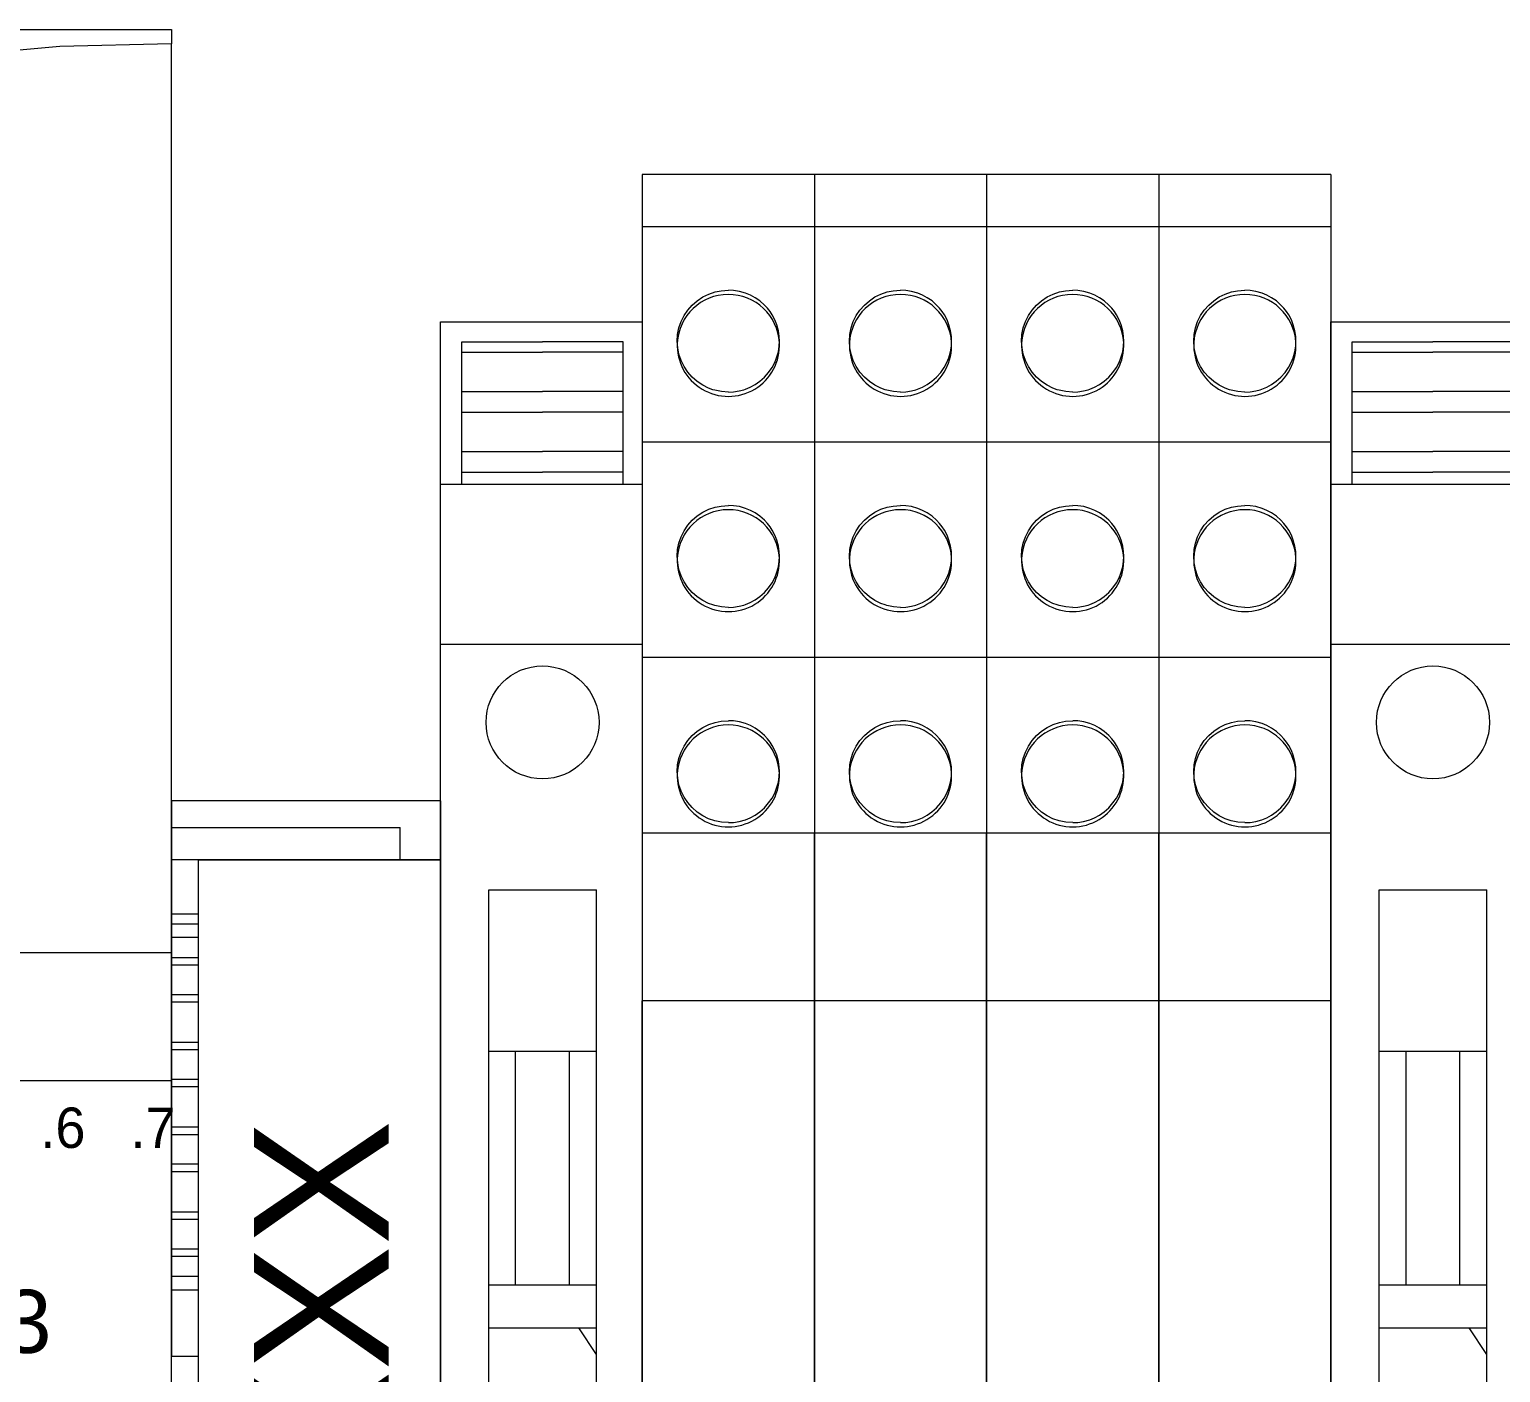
# Model space of a CAD drawing. Header units: millimetres. Extents: x 979 to 3414, y -1029 to 703.
# Drawn here: x 2127.1 to 2181.8, y 423 to 472.9 of the extents above; entities that cross this region are included whole.
import ezdxf
from ezdxf.enums import TextEntityAlignment as Align

# ---------------------------------------------------------------- set-up
doc = ezdxf.new("R2010")
doc.units = ezdxf.units.MM
doc.layers.add('eProC - L2', color=41, linetype='Continuous', lineweight=20)
doc.styles.get("Standard").update_dxf_attribs({"font": 'arial.ttf'})

# ---------------------------------------------------------------- blocks, each defined once
blk = doc.blocks.new('eProC_B1200_41')
at = {"layer": 'eProC - L2'}
for p, q in [((14.5, 0), (65, 0)), ((65, 0), (70, 0)), ((70, 0), (70, -0.145)), ((70, -0.53), (65.846, -0.633)), ((70, -0.145), (70, -0.53)), ((70, -100), (70, -0.53)), ((65.846, -0.633), (61.709, -1.01)), ((0, -34.315), (70, -34.315)), ((70, -39.084), (0, -39.084))]:
    blk.add_line(p, q, dxfattribs=at)
at = {"layer": 'eProC - L2', "insert": (57.629, -40.833), "char_height": 1.501, "width": 32.97259, "attachment_point": 5}
blk.add_mtext('\\pxql;{\\fBahnschrift SemiLight|b0|i0|c0|p34;.0     .1    .2    .3    .4    .5    .6   .7}', dxfattribs=at)
at = {"layer": 'eProC - L2'}
blk.add_attdef('ID', (-0.606, 4.453), '', height=7, dxfattribs=at)
for tag, p in [('SMXXXX', (65.542, -49.192)), ('TIPO', (65.542, -53.09))]:
    blk.add_attdef(tag, text='', height=2.347, dxfattribs=at).set_placement(p, align=Align.RIGHT)
blk = doc.blocks.new('eProC_Z_EK1+I-RE1')
at = {"layer": 'eProC - L2'}
for p, q in [((0, 0), (0, -20.65)), ((10, 0), (0, 0)), ((10, 0), (10, -43)), ((0, -1), (8.5, -1)), ((8.5, -2.2), (8.5, -1)), ((10, -2.2), (0, -2.2)), ((0, -4.2), (1, -4.2)), ((1, -4.591), (0, -4.591)), ((1, -5.091), (0, -5.091)), ((1, -5.838), (0, -5.838)), ((1, -6.114), (0, -6.114)), ((1, -7.214), (0, -7.214)), ((1, -7.489), (0, -7.489)), ((1, -8.989), (0, -8.989)), ((1, -9.265), (0, -9.265)), ((1, -10.365), (0, -10.365)), ((1, -10.64), (0, -10.64)), ((1, -12.14), (0, -12.14)), ((1, -12.416), (0, -12.416)), ((1, -13.516), (0, -13.516)), ((1, -13.791), (0, -13.791)), ((1, -15.291), (0, -15.291)), ((1, -15.567), (0, -15.567)), ((1, -16.667), (0, -16.667)), ((1, -16.942), (0, -16.942)), ((1, -17.691), (0, -17.691)), ((1, -18.191), (0, -18.191)), ((0, -20.65), (1, -20.65)), ((1, -26.45), (1, -20.65)), ((0, -26.45), (0, -43)), ((0, -26.45), (1, -26.45)), ((10, -41), (0, -41)), ((10, -43), (0, -43))]:
    blk.add_line(p, q, dxfattribs=at)
blk.add_lwpolyline([(10, -41), (1, -41), (1, -2.2), (10, -2.2)], close=True, dxfattribs=at)
blk.add_attdef('XXXX.X', text='', height=5, rotation=90, dxfattribs=at).set_placement((8.072, -21.183), align=Align.CENTER)
blk = doc.blocks.new('eProC_Z_BPSN-SI-520')
at = {"layer": 'eProC - L2'}
for p, q in [((0.794, -6.05), (0.794, -0.749)), ((0.794, -0.749), (3.794, -0.749)), ((6.794, -0.749), (3.794, -0.749)), ((6.794, -6.05), (6.794, -0.749)), ((0.794, -1.131), (3.794, -1.131)), ((6.794, -1.131), (3.794, -1.131)), ((0.794, -2.594), (3.794, -2.594)), ((6.794, -2.594), (3.794, -2.594)), ((0.794, -3.358), (3.794, -3.358)), ((6.794, -3.358), (3.794, -3.358)), ((0.794, -4.822), (3.794, -4.822)), ((6.794, -4.822), (3.794, -4.822)), ((0.794, -5.585), (3.794, -5.585)), ((6.794, -5.585), (3.794, -5.585)), ((7.5, -6.05), (0, -6.05)), ((7.5, -11.996), (0, -11.996)), ((1.794, -42.11), (1.794, -21.11)), ((1.794, -21.11), (5.794, -21.11)), ((5.794, -42.11), (5.794, -21.11)), ((1.794, -27.11), (5.794, -27.11)), ((2.794, -35.795), (2.794, -27.11)), ((4.794, -35.795), (4.794, -27.11)), ((1.794, -35.795), (5.794, -35.795)), ((1.794, -37.396), (5.794, -37.396)), ((5.794, -38.389), (5.144, -37.396)), ((1.794, -42.11), (5.794, -42.11)), ((1.794, -59.11), (1.794, -44.11)), ((1.794, -44.11), (5.794, -44.11)), ((5.794, -59.11), (5.794, -44.11)), ((1.794, -59.11), (5.794, -59.11)), ((7.5, -60.072), (0, -60.072)), ((7.5, -61.577), (0, -61.577)), ((0.644, -78.601), (0.644, -61.577)), ((0.994, -78.601), (0.994, -61.577)), ((6.594, -61.647), (0.994, -61.647)), ((6.594, -78.601), (6.594, -61.577)), ((6.944, -78.601), (6.944, -61.577)), ((0.994, -67.83), (0.644, -67.83)), ((6.594, -67.83), (6.944, -67.83)), ((6.594, -68.91), (0.994, -68.91)), ((1.294, -77.853), (1.294, -69.103)), ((6.594, -69.103), (1.294, -69.103)), ((6.594, -69.783), (1.294, -69.783)), ((0.994, -70.001), (0.644, -70.001)), ((6.594, -70.001), (6.944, -70.001)), ((6.594, -70.757), (1.294, -70.757)), ((0.644, -71.801), (0.994, -71.801)), ((6.594, -71.919), (1.294, -71.919)), ((6.944, -71.801), (6.594, -71.801)), ((6.594, -72.893), (1.294, -72.893)), ((6.594, -74.054), (1.294, -74.054)), ((0.994, -74.801), (0.644, -74.801)), ((6.594, -74.801), (6.944, -74.801)), ((6.594, -75.029), (1.294, -75.029)), ((6.594, -76.19), (1.294, -76.19)), ((6.594, -77.165), (1.294, -77.165)), ((6.594, -77.853), (1.294, -77.853)), ((6.594, -78.601), (0.994, -78.601))]:
    blk.add_line(p, q, dxfattribs=at)
blk.add_lwpolyline([(0, 0), (7.5, 0), (7.5, -78.601), (0, -78.601)], close=True, dxfattribs=at)
for centre in [(3.794, -14.89), (3.794, -64.565)]:
    blk.add_circle(centre, 2.1, dxfattribs=at)

msp = doc.modelspace()

# ---------------------------------------------------------------- linework, layer by layer
at = {"layer": 'eProC - L2'}
for p, q in [((2156.316, 467.559), (2149.916, 467.559)), ((2149.916, 467.559), (2149.916, 443.07)), ((2156.316, 467.558), (2149.916, 467.558)), ((2156.316, 467.552), (2149.916, 467.552)), ((2156.316, 467.559), (2156.316, 379.581)), ((2162.716, 467.559), (2156.316, 467.559)), ((2156.316, 467.559), (2156.316, 443.07)), ((2162.716, 467.558), (2156.316, 467.558)), ((2162.716, 467.552), (2156.316, 467.552)), ((2162.716, 467.559), (2162.716, 379.581)), ((2169.116, 467.559), (2162.716, 467.559)), ((2162.716, 467.559), (2162.716, 443.07)), ((2169.116, 467.558), (2162.716, 467.558)), ((2169.116, 467.552), (2162.716, 467.552)), ((2169.116, 467.559), (2169.116, 379.581)), ((2175.516, 467.559), (2169.116, 467.559)), ((2169.116, 467.559), (2169.116, 443.07)), ((2175.516, 467.558), (2169.116, 467.558)), ((2175.516, 467.552), (2169.116, 467.552)), ((2175.516, 467.559), (2175.516, 379.581)), ((2175.516, 467.559), (2175.516, 443.07)), ((2156.316, 465.607), (2149.916, 465.607)), ((2162.716, 465.607), (2156.316, 465.607)), ((2169.116, 465.607), (2162.716, 465.607)), ((2175.516, 465.607), (2169.116, 465.607)), ((2151.216, 461.366), (2151.216, 461.204)), ((2155.017, 461.204), (2155.017, 461.366)), ((2157.616, 461.366), (2157.616, 461.204)), ((2161.417, 461.204), (2161.417, 461.366)), ((2164.016, 461.366), (2164.016, 461.204)), ((2167.817, 461.204), (2167.817, 461.366)), ((2170.416, 461.366), (2170.416, 461.204)), ((2174.217, 461.204), (2174.217, 461.366)), ((2156.316, 457.607), (2149.916, 457.607)), ((2162.716, 457.607), (2156.316, 457.607)), ((2169.116, 457.607), (2162.716, 457.607)), ((2175.516, 457.607), (2169.116, 457.607)), ((2151.216, 453.366), (2151.216, 453.204)), ((2155.017, 453.204), (2155.017, 453.366)), ((2157.616, 453.366), (2157.616, 453.204)), ((2161.417, 453.204), (2161.417, 453.366)), ((2164.016, 453.366), (2164.016, 453.204)), ((2167.817, 453.204), (2167.817, 453.366)), ((2170.416, 453.366), (2170.416, 453.204)), ((2174.217, 453.204), (2174.217, 453.366)), ((2156.316, 449.607), (2149.916, 449.607)), ((2162.716, 449.607), (2156.316, 449.607)), ((2169.116, 449.607), (2162.716, 449.607)), ((2175.516, 449.607), (2169.116, 449.607)), ((2151.216, 445.366), (2151.216, 445.204)), ((2155.017, 445.204), (2155.017, 445.366)), ((2157.616, 445.366), (2157.616, 445.204)), ((2161.417, 445.204), (2161.417, 445.366)), ((2164.016, 445.366), (2164.016, 445.204)), ((2167.817, 445.204), (2167.817, 445.366)), ((2170.416, 445.366), (2170.416, 445.204)), ((2174.217, 445.204), (2174.217, 445.366)), ((2156.316, 443.07), (2149.916, 443.07)), ((2149.916, 443.07), (2149.916, 436.848)), ((2156.316, 436.849), (2156.316, 443.07)), ((2162.716, 443.07), (2156.316, 443.07)), ((2156.316, 443.07), (2156.316, 436.848)), ((2162.716, 436.849), (2162.716, 443.07)), ((2169.116, 443.07), (2162.716, 443.07)), ((2162.716, 443.07), (2162.716, 436.848)), ((2169.116, 436.849), (2169.116, 443.07)), ((2175.516, 443.07), (2169.116, 443.07)), ((2169.116, 443.07), (2169.116, 436.848)), ((2175.516, 436.849), (2175.516, 443.07)), ((2175.516, 443.07), (2175.516, 436.848)), ((2156.316, 436.849), (2149.916, 436.848)), ((2149.916, 387.581), (2149.916, 436.848)), ((2150.516, 436.842), (2149.916, 436.842)), ((2156.316, 436.842), (2155.716, 436.842)), ((2162.716, 436.849), (2156.316, 436.848)), ((2156.316, 387.581), (2156.316, 436.848)), ((2156.916, 436.842), (2156.316, 436.842)), ((2162.716, 436.842), (2162.116, 436.842)), ((2169.116, 436.849), (2162.716, 436.848)), ((2162.716, 387.581), (2162.716, 436.848)), ((2163.316, 436.842), (2162.716, 436.842)), ((2169.116, 436.842), (2168.516, 436.842)), ((2175.516, 436.849), (2169.116, 436.848)), ((2169.116, 387.581), (2169.116, 436.848)), ((2169.716, 436.842), (2169.116, 436.842)), ((2175.516, 387.581), (2175.516, 436.848))]:
    msp.add_line(p, q, dxfattribs=at)
for points in [[(2151.216, 461.366), (2151.232, 461.614), (2151.281, 461.856), (2151.361, 462.091), (2151.471, 462.313), (2151.609, 462.517), (2151.773, 462.704), (2151.961, 462.867), (2152.167, 463.004), (2152.389, 463.113), (2152.625, 463.192), (2152.846, 463.235), (2153.117, 463.256)], [(2155.017, 461.366), (2155.009, 461.541), (2154.978, 461.745), (2154.917, 461.971), (2154.845, 462.152), (2154.747, 462.338), (2154.665, 462.463), (2154.569, 462.586), (2154.458, 462.706), (2154.289, 462.855), (2154.112, 462.977), (2153.934, 463.073), (2153.756, 463.146), (2153.528, 463.212), (2153.313, 463.246), (2153.117, 463.256)], [(2157.616, 461.366), (2157.632, 461.614), (2157.681, 461.856), (2157.761, 462.091), (2157.871, 462.313), (2158.009, 462.517), (2158.173, 462.704), (2158.361, 462.867), (2158.567, 463.004), (2158.789, 463.113), (2159.025, 463.192), (2159.246, 463.235), (2159.517, 463.256)], [(2161.417, 461.366), (2161.409, 461.541), (2161.378, 461.745), (2161.317, 461.971), (2161.245, 462.152), (2161.147, 462.338), (2161.065, 462.463), (2160.969, 462.586), (2160.858, 462.706), (2160.689, 462.855), (2160.512, 462.977), (2160.334, 463.073), (2160.156, 463.146), (2159.928, 463.212), (2159.713, 463.246), (2159.517, 463.256)], [(2164.016, 461.366), (2164.032, 461.614), (2164.081, 461.856), (2164.161, 462.091), (2164.271, 462.313), (2164.409, 462.517), (2164.573, 462.704), (2164.761, 462.867), (2164.967, 463.004), (2165.189, 463.113), (2165.425, 463.192), (2165.646, 463.235), (2165.917, 463.256)], [(2167.817, 461.366), (2167.809, 461.541), (2167.778, 461.745), (2167.717, 461.971), (2167.645, 462.152), (2167.547, 462.338), (2167.465, 462.463), (2167.369, 462.586), (2167.258, 462.706), (2167.089, 462.855), (2166.912, 462.977), (2166.734, 463.073), (2166.556, 463.146), (2166.328, 463.212), (2166.113, 463.246), (2165.917, 463.256)], [(2170.416, 461.366), (2170.432, 461.614), (2170.481, 461.856), (2170.561, 462.091), (2170.671, 462.313), (2170.809, 462.517), (2170.973, 462.704), (2171.161, 462.867), (2171.367, 463.004), (2171.589, 463.113), (2171.825, 463.192), (2172.046, 463.235), (2172.317, 463.256)], [(2174.217, 461.366), (2174.209, 461.541), (2174.178, 461.745), (2174.117, 461.971), (2174.045, 462.152), (2173.947, 462.338), (2173.865, 462.463), (2173.769, 462.586), (2173.658, 462.706), (2173.489, 462.855), (2173.312, 462.977), (2173.134, 463.073), (2172.956, 463.146), (2172.728, 463.212), (2172.513, 463.246), (2172.317, 463.256)], [(2152.542, 459.556), (2152.381, 459.614), (2152.164, 459.721), (2151.962, 459.858), (2151.774, 460.024), (2151.609, 460.212), (2151.472, 460.417), (2151.361, 460.64), (2151.281, 460.876), (2151.233, 461.118), (2151.216, 461.366), (2151.216, 461.366)], [(2153.687, 459.555), (2153.751, 459.577), (2153.929, 459.65), (2154.109, 459.747), (2154.286, 459.871), (2154.458, 460.022), (2154.615, 460.199), (2154.741, 460.382), (2154.839, 460.565), (2154.912, 460.745), (2154.975, 460.971), (2155.007, 461.179), (2155.017, 461.363), (2155.017, 461.366)], [(2158.942, 459.556), (2158.781, 459.614), (2158.564, 459.721), (2158.362, 459.858), (2158.174, 460.024), (2158.009, 460.212), (2157.872, 460.417), (2157.761, 460.64), (2157.681, 460.876), (2157.633, 461.118), (2157.616, 461.366), (2157.616, 461.366)], [(2160.087, 459.555), (2160.151, 459.577), (2160.329, 459.65), (2160.509, 459.747), (2160.686, 459.871), (2160.858, 460.022), (2161.015, 460.199), (2161.141, 460.382), (2161.239, 460.565), (2161.312, 460.745), (2161.375, 460.971), (2161.407, 461.179), (2161.417, 461.363), (2161.417, 461.366)], [(2165.342, 459.556), (2165.181, 459.614), (2164.964, 459.721), (2164.762, 459.858), (2164.574, 460.024), (2164.409, 460.212), (2164.272, 460.417), (2164.161, 460.64), (2164.081, 460.876), (2164.033, 461.118), (2164.016, 461.366), (2164.016, 461.366)], [(2166.487, 459.555), (2166.551, 459.577), (2166.729, 459.65), (2166.909, 459.747), (2167.086, 459.871), (2167.258, 460.022), (2167.415, 460.199), (2167.541, 460.382), (2167.639, 460.565), (2167.712, 460.745), (2167.775, 460.971), (2167.807, 461.179), (2167.817, 461.363), (2167.817, 461.366)], [(2171.742, 459.556), (2171.581, 459.614), (2171.364, 459.721), (2171.162, 459.858), (2170.974, 460.024), (2170.809, 460.212), (2170.672, 460.417), (2170.561, 460.64), (2170.481, 460.876), (2170.433, 461.118), (2170.416, 461.366), (2170.416, 461.366)], [(2172.887, 459.555), (2172.951, 459.577), (2173.129, 459.65), (2173.309, 459.747), (2173.486, 459.871), (2173.658, 460.022), (2173.815, 460.199), (2173.941, 460.382), (2174.039, 460.565), (2174.112, 460.745), (2174.175, 460.971), (2174.207, 461.179), (2174.217, 461.363), (2174.217, 461.366)], [(2153.117, 459.467), (2152.857, 459.487), (2152.612, 459.536), (2152.542, 459.556)], [(2153.117, 459.467), (2153.31, 459.477), (2153.523, 459.511), (2153.687, 459.555)], [(2159.517, 459.467), (2159.257, 459.487), (2159.012, 459.536), (2158.942, 459.556)], [(2159.517, 459.467), (2159.71, 459.477), (2159.923, 459.511), (2160.087, 459.555)], [(2165.917, 459.467), (2165.657, 459.487), (2165.412, 459.536), (2165.342, 459.556)], [(2165.917, 459.467), (2166.11, 459.477), (2166.323, 459.511), (2166.487, 459.555)], [(2172.317, 459.467), (2172.057, 459.487), (2171.812, 459.536), (2171.742, 459.556)], [(2172.317, 459.467), (2172.51, 459.477), (2172.723, 459.511), (2172.887, 459.555)], [(2151.216, 453.366), (2151.232, 453.614), (2151.281, 453.856), (2151.361, 454.091), (2151.471, 454.313), (2151.609, 454.517), (2151.773, 454.704), (2151.961, 454.867), (2152.167, 455.004), (2152.389, 455.113), (2152.625, 455.192), (2152.846, 455.235), (2153.117, 455.256)], [(2155.017, 453.366), (2155.009, 453.541), (2154.978, 453.745), (2154.917, 453.971), (2154.845, 454.152), (2154.747, 454.338), (2154.665, 454.463), (2154.569, 454.586), (2154.458, 454.706), (2154.289, 454.855), (2154.112, 454.977), (2153.934, 455.073), (2153.756, 455.146), (2153.528, 455.212), (2153.313, 455.246), (2153.117, 455.256)], [(2157.616, 453.366), (2157.632, 453.614), (2157.681, 453.856), (2157.761, 454.091), (2157.871, 454.313), (2158.009, 454.517), (2158.173, 454.704), (2158.361, 454.867), (2158.567, 455.004), (2158.789, 455.113), (2159.025, 455.192), (2159.246, 455.235), (2159.517, 455.256)], [(2161.417, 453.366), (2161.409, 453.541), (2161.378, 453.745), (2161.317, 453.971), (2161.245, 454.152), (2161.147, 454.338), (2161.065, 454.463), (2160.969, 454.586), (2160.858, 454.706), (2160.689, 454.855), (2160.512, 454.977), (2160.334, 455.073), (2160.156, 455.146), (2159.928, 455.212), (2159.713, 455.246), (2159.517, 455.256)], [(2164.016, 453.366), (2164.032, 453.614), (2164.081, 453.856), (2164.161, 454.091), (2164.271, 454.313), (2164.409, 454.517), (2164.573, 454.704), (2164.761, 454.867), (2164.967, 455.004), (2165.189, 455.113), (2165.425, 455.192), (2165.646, 455.235), (2165.917, 455.256)], [(2167.817, 453.366), (2167.809, 453.541), (2167.778, 453.745), (2167.717, 453.971), (2167.645, 454.152), (2167.547, 454.338), (2167.465, 454.463), (2167.369, 454.586), (2167.258, 454.706), (2167.089, 454.855), (2166.912, 454.977), (2166.734, 455.073), (2166.556, 455.146), (2166.328, 455.212), (2166.113, 455.246), (2165.917, 455.256)], [(2170.416, 453.366), (2170.432, 453.614), (2170.481, 453.856), (2170.561, 454.091), (2170.671, 454.313), (2170.809, 454.517), (2170.973, 454.704), (2171.161, 454.867), (2171.367, 455.004), (2171.589, 455.113), (2171.825, 455.192), (2172.046, 455.235), (2172.317, 455.256)], [(2174.217, 453.366), (2174.209, 453.541), (2174.178, 453.745), (2174.117, 453.971), (2174.045, 454.152), (2173.947, 454.338), (2173.865, 454.463), (2173.769, 454.586), (2173.658, 454.706), (2173.489, 454.855), (2173.312, 454.977), (2173.134, 455.073), (2172.956, 455.146), (2172.728, 455.212), (2172.513, 455.246), (2172.317, 455.256)], [(2152.542, 451.556), (2152.381, 451.614), (2152.164, 451.721), (2151.962, 451.858), (2151.774, 452.024), (2151.609, 452.212), (2151.472, 452.417), (2151.361, 452.64), (2151.281, 452.876), (2151.233, 453.118), (2151.216, 453.366), (2151.216, 453.366)], [(2153.687, 451.555), (2153.751, 451.577), (2153.929, 451.65), (2154.109, 451.747), (2154.286, 451.871), (2154.458, 452.022), (2154.615, 452.199), (2154.741, 452.382), (2154.839, 452.565), (2154.912, 452.745), (2154.975, 452.971), (2155.007, 453.179), (2155.017, 453.363), (2155.017, 453.366)], [(2158.942, 451.556), (2158.781, 451.614), (2158.564, 451.721), (2158.362, 451.858), (2158.174, 452.024), (2158.009, 452.212), (2157.872, 452.417), (2157.761, 452.64), (2157.681, 452.876), (2157.633, 453.118), (2157.616, 453.366), (2157.616, 453.366)], [(2160.087, 451.555), (2160.151, 451.577), (2160.329, 451.65), (2160.509, 451.747), (2160.686, 451.871), (2160.858, 452.022), (2161.015, 452.199), (2161.141, 452.382), (2161.239, 452.565), (2161.312, 452.745), (2161.375, 452.971), (2161.407, 453.179), (2161.417, 453.363), (2161.417, 453.366)], [(2165.342, 451.556), (2165.181, 451.614), (2164.964, 451.721), (2164.762, 451.858), (2164.574, 452.024), (2164.409, 452.212), (2164.272, 452.417), (2164.161, 452.64), (2164.081, 452.876), (2164.033, 453.118), (2164.016, 453.366), (2164.016, 453.366)], [(2166.487, 451.555), (2166.551, 451.577), (2166.729, 451.65), (2166.909, 451.747), (2167.086, 451.871), (2167.258, 452.022), (2167.415, 452.199), (2167.541, 452.382), (2167.639, 452.565), (2167.712, 452.745), (2167.775, 452.971), (2167.807, 453.179), (2167.817, 453.363), (2167.817, 453.366)], [(2171.742, 451.556), (2171.581, 451.614), (2171.364, 451.721), (2171.162, 451.858), (2170.974, 452.024), (2170.809, 452.212), (2170.672, 452.417), (2170.561, 452.64), (2170.481, 452.876), (2170.433, 453.118), (2170.416, 453.366), (2170.416, 453.366)], [(2172.887, 451.555), (2172.951, 451.577), (2173.129, 451.65), (2173.309, 451.747), (2173.486, 451.871), (2173.658, 452.022), (2173.815, 452.199), (2173.941, 452.382), (2174.039, 452.565), (2174.112, 452.745), (2174.175, 452.971), (2174.207, 453.179), (2174.217, 453.363), (2174.217, 453.366)], [(2153.117, 451.467), (2152.857, 451.487), (2152.612, 451.536), (2152.542, 451.556)], [(2153.117, 451.467), (2153.31, 451.477), (2153.523, 451.511), (2153.687, 451.555)], [(2159.517, 451.467), (2159.257, 451.487), (2159.012, 451.536), (2158.942, 451.556)], [(2159.517, 451.467), (2159.71, 451.477), (2159.923, 451.511), (2160.087, 451.555)], [(2165.917, 451.467), (2165.657, 451.487), (2165.412, 451.536), (2165.342, 451.556)], [(2165.917, 451.467), (2166.11, 451.477), (2166.323, 451.511), (2166.487, 451.555)], [(2172.317, 451.467), (2172.057, 451.487), (2171.812, 451.536), (2171.742, 451.556)], [(2172.317, 451.467), (2172.51, 451.477), (2172.723, 451.511), (2172.887, 451.555)], [(2151.216, 445.366), (2151.232, 445.614), (2151.281, 445.856), (2151.361, 446.091), (2151.471, 446.313), (2151.609, 446.517), (2151.773, 446.704), (2151.961, 446.867), (2152.167, 447.004), (2152.389, 447.113), (2152.625, 447.192), (2152.846, 447.235), (2153.117, 447.256)], [(2155.017, 445.366), (2155.009, 445.541), (2154.978, 445.745), (2154.917, 445.971), (2154.845, 446.152), (2154.747, 446.338), (2154.665, 446.463), (2154.569, 446.586), (2154.458, 446.706), (2154.289, 446.855), (2154.112, 446.977), (2153.934, 447.073), (2153.756, 447.146), (2153.528, 447.212), (2153.313, 447.246), (2153.117, 447.256)], [(2157.616, 445.366), (2157.632, 445.614), (2157.681, 445.856), (2157.761, 446.091), (2157.871, 446.313), (2158.009, 446.517), (2158.173, 446.704), (2158.361, 446.867), (2158.567, 447.004), (2158.789, 447.113), (2159.025, 447.192), (2159.246, 447.235), (2159.517, 447.256)], [(2161.417, 445.366), (2161.409, 445.541), (2161.378, 445.745), (2161.317, 445.971), (2161.245, 446.152), (2161.147, 446.338), (2161.065, 446.463), (2160.969, 446.586), (2160.858, 446.706), (2160.689, 446.855), (2160.512, 446.977), (2160.334, 447.073), (2160.156, 447.146), (2159.928, 447.212), (2159.713, 447.246), (2159.517, 447.256)], [(2164.016, 445.366), (2164.032, 445.614), (2164.081, 445.856), (2164.161, 446.091), (2164.271, 446.313), (2164.409, 446.517), (2164.573, 446.704), (2164.761, 446.867), (2164.967, 447.004), (2165.189, 447.113), (2165.425, 447.192), (2165.646, 447.235), (2165.917, 447.256)], [(2167.817, 445.366), (2167.809, 445.541), (2167.778, 445.745), (2167.717, 445.971), (2167.645, 446.152), (2167.547, 446.338), (2167.465, 446.463), (2167.369, 446.586), (2167.258, 446.706), (2167.089, 446.855), (2166.912, 446.977), (2166.734, 447.073), (2166.556, 447.146), (2166.328, 447.212), (2166.113, 447.246), (2165.917, 447.256)], [(2170.416, 445.366), (2170.432, 445.614), (2170.481, 445.856), (2170.561, 446.091), (2170.671, 446.313), (2170.809, 446.517), (2170.973, 446.704), (2171.161, 446.867), (2171.367, 447.004), (2171.589, 447.113), (2171.825, 447.192), (2172.046, 447.235), (2172.317, 447.256)], [(2174.217, 445.366), (2174.209, 445.541), (2174.178, 445.745), (2174.117, 445.971), (2174.045, 446.152), (2173.947, 446.338), (2173.865, 446.463), (2173.769, 446.586), (2173.658, 446.706), (2173.489, 446.855), (2173.312, 446.977), (2173.134, 447.073), (2172.956, 447.146), (2172.728, 447.212), (2172.513, 447.246), (2172.317, 447.256)], [(2153.117, 443.467), (2152.857, 443.487), (2152.612, 443.536), (2152.381, 443.614), (2152.164, 443.721), (2151.962, 443.858), (2151.774, 444.024), (2151.609, 444.212), (2151.472, 444.417), (2151.361, 444.64), (2151.281, 444.876), (2151.233, 445.118), (2151.216, 445.366), (2151.216, 445.366)], [(2153.117, 443.467), (2153.31, 443.477), (2153.523, 443.511), (2153.751, 443.577), (2153.929, 443.65), (2154.109, 443.747), (2154.286, 443.871), (2154.458, 444.022), (2154.615, 444.199), (2154.741, 444.382), (2154.839, 444.565), (2154.912, 444.745), (2154.975, 444.971), (2155.007, 445.179), (2155.017, 445.363), (2155.017, 445.366)], [(2159.517, 443.467), (2159.257, 443.487), (2159.012, 443.536), (2158.781, 443.614), (2158.564, 443.721), (2158.362, 443.858), (2158.174, 444.024), (2158.009, 444.212), (2157.872, 444.417), (2157.761, 444.64), (2157.681, 444.876), (2157.633, 445.118), (2157.616, 445.366), (2157.616, 445.366)], [(2159.517, 443.467), (2159.71, 443.477), (2159.923, 443.511), (2160.151, 443.577), (2160.329, 443.65), (2160.509, 443.747), (2160.686, 443.871), (2160.858, 444.022), (2161.015, 444.199), (2161.141, 444.382), (2161.239, 444.565), (2161.312, 444.745), (2161.375, 444.971), (2161.407, 445.179), (2161.417, 445.363), (2161.417, 445.366)], [(2165.917, 443.467), (2165.657, 443.487), (2165.412, 443.536), (2165.181, 443.614), (2164.964, 443.721), (2164.762, 443.858), (2164.574, 444.024), (2164.409, 444.212), (2164.272, 444.417), (2164.161, 444.64), (2164.081, 444.876), (2164.033, 445.118), (2164.016, 445.366), (2164.016, 445.366)], [(2165.917, 443.467), (2166.11, 443.477), (2166.323, 443.511), (2166.551, 443.577), (2166.729, 443.65), (2166.909, 443.747), (2167.086, 443.871), (2167.258, 444.022), (2167.415, 444.199), (2167.541, 444.382), (2167.639, 444.565), (2167.712, 444.745), (2167.775, 444.971), (2167.807, 445.179), (2167.817, 445.363), (2167.817, 445.366)], [(2172.317, 443.467), (2172.057, 443.487), (2171.812, 443.536), (2171.581, 443.614), (2171.364, 443.721), (2171.162, 443.858), (2170.974, 444.024), (2170.809, 444.212), (2170.672, 444.417), (2170.561, 444.64), (2170.481, 444.876), (2170.433, 445.118), (2170.416, 445.366), (2170.416, 445.366)], [(2172.317, 443.467), (2172.51, 443.477), (2172.723, 443.511), (2172.951, 443.577), (2173.129, 443.65), (2173.309, 443.747), (2173.486, 443.871), (2173.658, 444.022), (2173.815, 444.199), (2173.941, 444.382), (2174.039, 444.565), (2174.112, 444.745), (2174.175, 444.971), (2174.207, 445.179), (2174.217, 445.363), (2174.217, 445.366)]]:
    msp.add_lwpolyline(points, dxfattribs=at)
for centre, start_param, end_param in [((2153.117, 461.204), 3.195722, 6.232913), ((2159.517, 461.204), 3.195722, 6.232913), ((2165.917, 461.204), 3.195722, 6.232913), ((2172.317, 461.204), 3.195722, 6.232913), ((2153.117, 461.204), 6.232913, 9.478907), ((2159.517, 461.204), 6.232913, 9.478907), ((2165.917, 461.204), 6.232913, 9.478907), ((2172.317, 461.204), 6.232913, 9.478907), ((2153.117, 453.204), 3.195722, 6.232913), ((2159.517, 453.204), 3.195722, 6.232913), ((2165.917, 453.204), 3.195722, 6.232913), ((2172.317, 453.204), 3.195722, 6.232913), ((2153.117, 453.204), 6.232913, 9.478907), ((2159.517, 453.204), 6.232913, 9.478907), ((2165.917, 453.204), 6.232913, 9.478907), ((2172.317, 453.204), 6.232913, 9.478907), ((2153.117, 445.204), 3.195722, 6.232913), ((2159.517, 445.204), 3.195722, 6.232913), ((2165.917, 445.204), 3.195722, 6.232913), ((2172.317, 445.204), 3.195722, 6.232913), ((2153.117, 445.204), 6.232913, 9.478907), ((2159.517, 445.204), 6.232913, 9.478907), ((2165.917, 445.204), 6.232913, 9.478907), ((2172.317, 445.204), 6.232913, 9.478907)]:
    msp.add_ellipse(centre, major_axis=(-1.9, 0), ratio=0.997065, start_param=start_param, end_param=end_param, dxfattribs=at)

# ---------------------------------------------------------------- block references
for p in [(2142.416, 462.084), (2175.516, 462.084)]:
    msp.add_blockref('eProC_Z_BPSN-SI-520', p)
at = {"color": 4}
msp.add_blockref('eProC_Z_EK1+I-RE1', (2132.416, 444.283), dxfattribs=at).add_auto_attribs({'XXXX.X': 'XXXX'})
at = {"layer": 'eProC - L2', "color": 4}
ref = msp.add_blockref('eProC_B1200_41', (2062.416, 472.949), dxfattribs=at)
ref.add_attrib('SMXXXX', 'SM1223', dxfattribs={"height": 2.3473}).set_placement((2127.958, 423.757), align=Align.RIGHT)

doc.saveas('drawing.dxf')
